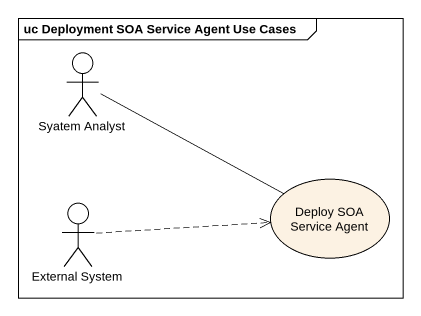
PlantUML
@startuml
mainframe uc Deployment SOA Service Agent Use Cases
actor "Syatem Analyst" as Syatem_Analyst
usecase "Deploy SOA Service Agent" as Deploy_SOA_Service_Agent
actor "External System" as External_System
Deploy_SOA_Service_Agent -left- Syatem_Analyst
External_System .right.> Deploy_SOA_Service_Agent
@enduml
